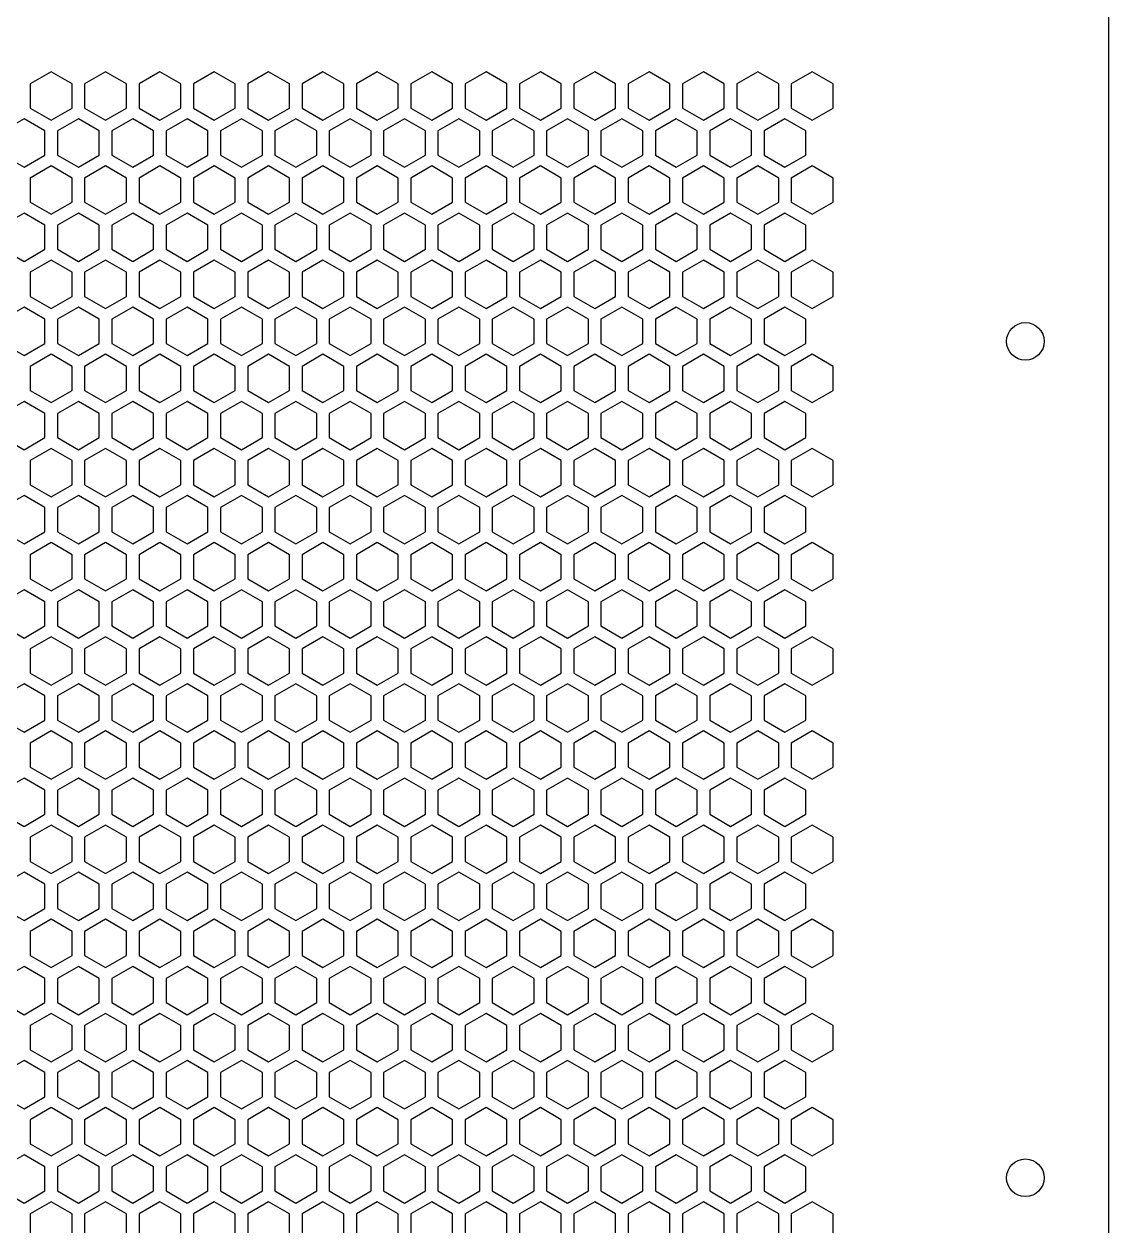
# Model space of a CAD drawing. Header units: millimetres. Extents: x 0 to 500, y 0 to 571.
# Drawn here: x 370.2 to 500, y 144.2 to 287.9 of the extents above; entities that cross this region are included whole.
import ezdxf

# ---------------------------------------------------------------- set-up
doc = ezdxf.new("R2010")
doc.units = ezdxf.units.MM
doc.layers.add('CUT', color=1, linetype='CONTINUOUS')

msp = doc.modelspace()

# ---------------------------------------------------------------- linework, layer by layer
at = {"layer": 'CUT'}
msp.add_line((500, 0), (500, 571), dxfattribs=at)
for points in [[(376, 280.785), (373.5, 282.2284), (371, 280.785), (371, 277.8983), (373.5, 276.4549), (376, 277.8983)], [(382.5, 280.785), (380, 282.2284), (377.5, 280.785), (377.5, 277.8983), (380, 276.4549), (382.5, 277.8983)], [(389, 280.785), (386.5, 282.2284), (384, 280.785), (384, 277.8983), (386.5, 276.4549), (389, 277.8983)], [(395.5, 280.785), (393, 282.2284), (390.5, 280.785), (390.5, 277.8983), (393, 276.4549), (395.5, 277.8983)], [(402, 280.785), (399.5, 282.2284), (397, 280.785), (397, 277.8983), (399.5, 276.4549), (402, 277.8983)], [(408.5, 280.785), (406, 282.2284), (403.5, 280.785), (403.5, 277.8983), (406, 276.4549), (408.5, 277.8983)], [(415, 280.785), (412.5, 282.2284), (410, 280.785), (410, 277.8983), (412.5, 276.4549), (415, 277.8983)], [(421.5, 280.785), (419, 282.2284), (416.5, 280.785), (416.5, 277.8983), (419, 276.4549), (421.5, 277.8983)], [(428, 280.785), (425.5, 282.2284), (423, 280.785), (423, 277.8983), (425.5, 276.4549), (428, 277.8983)], [(434.5, 280.785), (432, 282.2284), (429.5, 280.785), (429.5, 277.8983), (432, 276.4549), (434.5, 277.8983)], [(441, 280.785), (438.5, 282.2284), (436, 280.785), (436, 277.8983), (438.5, 276.4549), (441, 277.8983)], [(447.5, 280.785), (445, 282.2284), (442.5, 280.785), (442.5, 277.8983), (445, 276.4549), (447.5, 277.8983)], [(454, 280.785), (451.5, 282.2284), (449, 280.785), (449, 277.8983), (451.5, 276.4549), (454, 277.8983)], [(460.5, 280.785), (458, 282.2284), (455.5, 280.785), (455.5, 277.8983), (458, 276.4549), (460.5, 277.8983)], [(467, 280.785), (464.5, 282.2284), (462, 280.785), (462, 277.8983), (464.5, 276.4549), (467, 277.8983)], [(372.75, 275.1558), (370.25, 276.5992), (367.75, 275.1558), (367.75, 272.2691), (370.25, 270.8257), (372.75, 272.2691)], [(379.25, 275.1558), (376.75, 276.5992), (374.25, 275.1558), (374.25, 272.2691), (376.75, 270.8257), (379.25, 272.2691)], [(385.75, 275.1558), (383.25, 276.5992), (380.75, 275.1558), (380.75, 272.2691), (383.25, 270.8257), (385.75, 272.2691)], [(392.25, 275.1558), (389.75, 276.5992), (387.25, 275.1558), (387.25, 272.2691), (389.75, 270.8257), (392.25, 272.2691)], [(398.75, 275.1558), (396.25, 276.5992), (393.75, 275.1558), (393.75, 272.2691), (396.25, 270.8257), (398.75, 272.2691)], [(405.25, 275.1558), (402.75, 276.5992), (400.25, 275.1558), (400.25, 272.2691), (402.75, 270.8257), (405.25, 272.2691)], [(411.75, 275.1558), (409.25, 276.5992), (406.75, 275.1558), (406.75, 272.2691), (409.25, 270.8257), (411.75, 272.2691)], [(418.25, 275.1558), (415.75, 276.5992), (413.25, 275.1558), (413.25, 272.2691), (415.75, 270.8257), (418.25, 272.2691)], [(424.75, 275.1558), (422.25, 276.5992), (419.75, 275.1558), (419.75, 272.2691), (422.25, 270.8257), (424.75, 272.2691)], [(431.25, 275.1558), (428.75, 276.5992), (426.25, 275.1558), (426.25, 272.2691), (428.75, 270.8257), (431.25, 272.2691)], [(437.75, 275.1558), (435.25, 276.5992), (432.75, 275.1558), (432.75, 272.2691), (435.25, 270.8257), (437.75, 272.2691)], [(444.25, 275.1558), (441.75, 276.5992), (439.25, 275.1558), (439.25, 272.2691), (441.75, 270.8257), (444.25, 272.2691)], [(450.75, 275.1558), (448.25, 276.5992), (445.75, 275.1558), (445.75, 272.2691), (448.25, 270.8257), (450.75, 272.2691)], [(457.25, 275.1558), (454.75, 276.5992), (452.25, 275.1558), (452.25, 272.2691), (454.75, 270.8257), (457.25, 272.2691)], [(463.75, 275.1558), (461.25, 276.5992), (458.75, 275.1558), (458.75, 272.2691), (461.25, 270.8257), (463.75, 272.2691)], [(376, 269.5267), (373.5, 270.9701), (371, 269.5267), (371, 266.6399), (373.5, 265.1966), (376, 266.6399)], [(382.5, 269.5267), (380, 270.9701), (377.5, 269.5267), (377.5, 266.6399), (380, 265.1966), (382.5, 266.6399)], [(389, 269.5267), (386.5, 270.9701), (384, 269.5267), (384, 266.6399), (386.5, 265.1966), (389, 266.6399)], [(395.5, 269.5267), (393, 270.9701), (390.5, 269.5267), (390.5, 266.6399), (393, 265.1966), (395.5, 266.6399)], [(402, 269.5267), (399.5, 270.9701), (397, 269.5267), (397, 266.6399), (399.5, 265.1966), (402, 266.6399)], [(408.5, 269.5267), (406, 270.9701), (403.5, 269.5267), (403.5, 266.6399), (406, 265.1966), (408.5, 266.6399)], [(415, 269.5267), (412.5, 270.9701), (410, 269.5267), (410, 266.6399), (412.5, 265.1966), (415, 266.6399)], [(421.5, 269.5267), (419, 270.9701), (416.5, 269.5267), (416.5, 266.6399), (419, 265.1966), (421.5, 266.6399)], [(428, 269.5267), (425.5, 270.9701), (423, 269.5267), (423, 266.6399), (425.5, 265.1966), (428, 266.6399)], [(434.5, 269.5267), (432, 270.9701), (429.5, 269.5267), (429.5, 266.6399), (432, 265.1966), (434.5, 266.6399)], [(441, 269.5267), (438.5, 270.9701), (436, 269.5267), (436, 266.6399), (438.5, 265.1966), (441, 266.6399)], [(447.5, 269.5267), (445, 270.9701), (442.5, 269.5267), (442.5, 266.6399), (445, 265.1966), (447.5, 266.6399)], [(454, 269.5267), (451.5, 270.9701), (449, 269.5267), (449, 266.6399), (451.5, 265.1966), (454, 266.6399)], [(460.5, 269.5267), (458, 270.9701), (455.5, 269.5267), (455.5, 266.6399), (458, 265.1966), (460.5, 266.6399)], [(467, 269.5267), (464.5, 270.9701), (462, 269.5267), (462, 266.6399), (464.5, 265.1966), (467, 266.6399)], [(372.75, 263.8975), (370.25, 265.3409), (367.75, 263.8975), (367.75, 261.0108), (370.25, 259.5674), (372.75, 261.0108)], [(379.25, 263.8975), (376.75, 265.3409), (374.25, 263.8975), (374.25, 261.0108), (376.75, 259.5674), (379.25, 261.0108)], [(385.75, 263.8975), (383.25, 265.3409), (380.75, 263.8975), (380.75, 261.0108), (383.25, 259.5674), (385.75, 261.0108)], [(392.25, 263.8975), (389.75, 265.3409), (387.25, 263.8975), (387.25, 261.0108), (389.75, 259.5674), (392.25, 261.0108)], [(398.75, 263.8975), (396.25, 265.3409), (393.75, 263.8975), (393.75, 261.0108), (396.25, 259.5674), (398.75, 261.0108)], [(405.25, 263.8975), (402.75, 265.3409), (400.25, 263.8975), (400.25, 261.0108), (402.75, 259.5674), (405.25, 261.0108)], [(411.75, 263.8975), (409.25, 265.3409), (406.75, 263.8975), (406.75, 261.0108), (409.25, 259.5674), (411.75, 261.0108)], [(418.25, 263.8975), (415.75, 265.3409), (413.25, 263.8975), (413.25, 261.0108), (415.75, 259.5674), (418.25, 261.0108)], [(424.75, 263.8975), (422.25, 265.3409), (419.75, 263.8975), (419.75, 261.0108), (422.25, 259.5674), (424.75, 261.0108)], [(431.25, 263.8975), (428.75, 265.3409), (426.25, 263.8975), (426.25, 261.0108), (428.75, 259.5674), (431.25, 261.0108)], [(437.75, 263.8975), (435.25, 265.3409), (432.75, 263.8975), (432.75, 261.0108), (435.25, 259.5674), (437.75, 261.0108)], [(444.25, 263.8975), (441.75, 265.3409), (439.25, 263.8975), (439.25, 261.0108), (441.75, 259.5674), (444.25, 261.0108)], [(450.75, 263.8975), (448.25, 265.3409), (445.75, 263.8975), (445.75, 261.0108), (448.25, 259.5674), (450.75, 261.0108)], [(457.25, 263.8975), (454.75, 265.3409), (452.25, 263.8975), (452.25, 261.0108), (454.75, 259.5674), (457.25, 261.0108)], [(463.75, 263.8975), (461.25, 265.3409), (458.75, 263.8975), (458.75, 261.0108), (461.25, 259.5674), (463.75, 261.0108)], [(376, 258.2683), (373.5, 259.7117), (371, 258.2683), (371, 255.3816), (373.5, 253.9382), (376, 255.3816)], [(382.5, 258.2683), (380, 259.7117), (377.5, 258.2683), (377.5, 255.3816), (380, 253.9382), (382.5, 255.3816)], [(389, 258.2683), (386.5, 259.7117), (384, 258.2683), (384, 255.3816), (386.5, 253.9382), (389, 255.3816)], [(395.5, 258.2683), (393, 259.7117), (390.5, 258.2683), (390.5, 255.3816), (393, 253.9382), (395.5, 255.3816)], [(402, 258.2683), (399.5, 259.7117), (397, 258.2683), (397, 255.3816), (399.5, 253.9382), (402, 255.3816)], [(408.5, 258.2683), (406, 259.7117), (403.5, 258.2683), (403.5, 255.3816), (406, 253.9382), (408.5, 255.3816)], [(415, 258.2683), (412.5, 259.7117), (410, 258.2683), (410, 255.3816), (412.5, 253.9382), (415, 255.3816)], [(421.5, 258.2683), (419, 259.7117), (416.5, 258.2683), (416.5, 255.3816), (419, 253.9382), (421.5, 255.3816)], [(428, 258.2683), (425.5, 259.7117), (423, 258.2683), (423, 255.3816), (425.5, 253.9382), (428, 255.3816)], [(434.5, 258.2683), (432, 259.7117), (429.5, 258.2683), (429.5, 255.3816), (432, 253.9382), (434.5, 255.3816)], [(441, 258.2683), (438.5, 259.7117), (436, 258.2683), (436, 255.3816), (438.5, 253.9382), (441, 255.3816)], [(447.5, 258.2683), (445, 259.7117), (442.5, 258.2683), (442.5, 255.3816), (445, 253.9382), (447.5, 255.3816)], [(454, 258.2683), (451.5, 259.7117), (449, 258.2683), (449, 255.3816), (451.5, 253.9382), (454, 255.3816)], [(460.5, 258.2683), (458, 259.7117), (455.5, 258.2683), (455.5, 255.3816), (458, 253.9382), (460.5, 255.3816)], [(467, 258.2683), (464.5, 259.7117), (462, 258.2683), (462, 255.3816), (464.5, 253.9382), (467, 255.3816)], [(372.75, 252.6392), (370.25, 254.0826), (367.75, 252.6392), (367.75, 249.7524), (370.25, 248.3091), (372.75, 249.7524)], [(379.25, 252.6392), (376.75, 254.0826), (374.25, 252.6392), (374.25, 249.7524), (376.75, 248.3091), (379.25, 249.7524)], [(385.75, 252.6392), (383.25, 254.0826), (380.75, 252.6392), (380.75, 249.7524), (383.25, 248.3091), (385.75, 249.7524)], [(392.25, 252.6392), (389.75, 254.0826), (387.25, 252.6392), (387.25, 249.7524), (389.75, 248.3091), (392.25, 249.7524)], [(398.75, 252.6392), (396.25, 254.0826), (393.75, 252.6392), (393.75, 249.7524), (396.25, 248.3091), (398.75, 249.7524)], [(405.25, 252.6392), (402.75, 254.0826), (400.25, 252.6392), (400.25, 249.7524), (402.75, 248.3091), (405.25, 249.7524)], [(411.75, 252.6392), (409.25, 254.0826), (406.75, 252.6392), (406.75, 249.7524), (409.25, 248.3091), (411.75, 249.7524)], [(418.25, 252.6392), (415.75, 254.0826), (413.25, 252.6392), (413.25, 249.7524), (415.75, 248.3091), (418.25, 249.7524)], [(424.75, 252.6392), (422.25, 254.0826), (419.75, 252.6392), (419.75, 249.7524), (422.25, 248.3091), (424.75, 249.7524)], [(431.25, 252.6392), (428.75, 254.0826), (426.25, 252.6392), (426.25, 249.7524), (428.75, 248.3091), (431.25, 249.7524)], [(437.75, 252.6392), (435.25, 254.0826), (432.75, 252.6392), (432.75, 249.7524), (435.25, 248.3091), (437.75, 249.7524)], [(444.25, 252.6392), (441.75, 254.0826), (439.25, 252.6392), (439.25, 249.7524), (441.75, 248.3091), (444.25, 249.7524)], [(450.75, 252.6392), (448.25, 254.0826), (445.75, 252.6392), (445.75, 249.7524), (448.25, 248.3091), (450.75, 249.7524)], [(457.25, 252.6392), (454.75, 254.0826), (452.25, 252.6392), (452.25, 249.7524), (454.75, 248.3091), (457.25, 249.7524)], [(463.75, 252.6392), (461.25, 254.0826), (458.75, 252.6392), (458.75, 249.7524), (461.25, 248.3091), (463.75, 249.7524)], [(376, 247.01), (373.5, 248.4534), (371, 247.01), (371, 244.1233), (373.5, 242.6799), (376, 244.1233)], [(382.5, 247.01), (380, 248.4534), (377.5, 247.01), (377.5, 244.1233), (380, 242.6799), (382.5, 244.1233)], [(389, 247.01), (386.5, 248.4534), (384, 247.01), (384, 244.1233), (386.5, 242.6799), (389, 244.1233)], [(395.5, 247.01), (393, 248.4534), (390.5, 247.01), (390.5, 244.1233), (393, 242.6799), (395.5, 244.1233)], [(402, 247.01), (399.5, 248.4534), (397, 247.01), (397, 244.1233), (399.5, 242.6799), (402, 244.1233)], [(408.5, 247.01), (406, 248.4534), (403.5, 247.01), (403.5, 244.1233), (406, 242.6799), (408.5, 244.1233)], [(415, 247.01), (412.5, 248.4534), (410, 247.01), (410, 244.1233), (412.5, 242.6799), (415, 244.1233)], [(421.5, 247.01), (419, 248.4534), (416.5, 247.01), (416.5, 244.1233), (419, 242.6799), (421.5, 244.1233)], [(428, 247.01), (425.5, 248.4534), (423, 247.01), (423, 244.1233), (425.5, 242.6799), (428, 244.1233)], [(434.5, 247.01), (432, 248.4534), (429.5, 247.01), (429.5, 244.1233), (432, 242.6799), (434.5, 244.1233)], [(441, 247.01), (438.5, 248.4534), (436, 247.01), (436, 244.1233), (438.5, 242.6799), (441, 244.1233)], [(447.5, 247.01), (445, 248.4534), (442.5, 247.01), (442.5, 244.1233), (445, 242.6799), (447.5, 244.1233)], [(454, 247.01), (451.5, 248.4534), (449, 247.01), (449, 244.1233), (451.5, 242.6799), (454, 244.1233)], [(460.5, 247.01), (458, 248.4534), (455.5, 247.01), (455.5, 244.1233), (458, 242.6799), (460.5, 244.1233)], [(467, 247.01), (464.5, 248.4534), (462, 247.01), (462, 244.1233), (464.5, 242.6799), (467, 244.1233)], [(372.75, 241.3809), (370.25, 242.8242), (367.75, 241.3809), (367.75, 238.4941), (370.25, 237.0507), (372.75, 238.4941)], [(379.25, 241.3809), (376.75, 242.8242), (374.25, 241.3809), (374.25, 238.4941), (376.75, 237.0507), (379.25, 238.4941)], [(385.75, 241.3809), (383.25, 242.8242), (380.75, 241.3809), (380.75, 238.4941), (383.25, 237.0507), (385.75, 238.4941)], [(392.25, 241.3809), (389.75, 242.8242), (387.25, 241.3809), (387.25, 238.4941), (389.75, 237.0507), (392.25, 238.4941)], [(398.75, 241.3809), (396.25, 242.8242), (393.75, 241.3809), (393.75, 238.4941), (396.25, 237.0507), (398.75, 238.4941)], [(405.25, 241.3809), (402.75, 242.8242), (400.25, 241.3809), (400.25, 238.4941), (402.75, 237.0507), (405.25, 238.4941)], [(411.75, 241.3809), (409.25, 242.8242), (406.75, 241.3809), (406.75, 238.4941), (409.25, 237.0507), (411.75, 238.4941)], [(418.25, 241.3809), (415.75, 242.8242), (413.25, 241.3809), (413.25, 238.4941), (415.75, 237.0507), (418.25, 238.4941)], [(424.75, 241.3809), (422.25, 242.8242), (419.75, 241.3809), (419.75, 238.4941), (422.25, 237.0507), (424.75, 238.4941)], [(431.25, 241.3809), (428.75, 242.8242), (426.25, 241.3809), (426.25, 238.4941), (428.75, 237.0507), (431.25, 238.4941)], [(437.75, 241.3809), (435.25, 242.8242), (432.75, 241.3809), (432.75, 238.4941), (435.25, 237.0507), (437.75, 238.4941)], [(444.25, 241.3809), (441.75, 242.8242), (439.25, 241.3809), (439.25, 238.4941), (441.75, 237.0507), (444.25, 238.4941)], [(450.75, 241.3809), (448.25, 242.8242), (445.75, 241.3809), (445.75, 238.4941), (448.25, 237.0507), (450.75, 238.4941)], [(457.25, 241.3809), (454.75, 242.8242), (452.25, 241.3809), (452.25, 238.4941), (454.75, 237.0507), (457.25, 238.4941)], [(463.75, 241.3809), (461.25, 242.8242), (458.75, 241.3809), (458.75, 238.4941), (461.25, 237.0507), (463.75, 238.4941)], [(376, 235.7517), (373.5, 237.1951), (371, 235.7517), (371, 232.8649), (373.5, 231.4216), (376, 232.8649)], [(382.5, 235.7517), (380, 237.1951), (377.5, 235.7517), (377.5, 232.8649), (380, 231.4216), (382.5, 232.8649)], [(389, 235.7517), (386.5, 237.1951), (384, 235.7517), (384, 232.8649), (386.5, 231.4216), (389, 232.8649)], [(395.5, 235.7517), (393, 237.1951), (390.5, 235.7517), (390.5, 232.8649), (393, 231.4216), (395.5, 232.8649)], [(402, 235.7517), (399.5, 237.1951), (397, 235.7517), (397, 232.8649), (399.5, 231.4216), (402, 232.8649)], [(408.5, 235.7517), (406, 237.1951), (403.5, 235.7517), (403.5, 232.8649), (406, 231.4216), (408.5, 232.8649)], [(415, 235.7517), (412.5, 237.1951), (410, 235.7517), (410, 232.8649), (412.5, 231.4216), (415, 232.8649)], [(421.5, 235.7517), (419, 237.1951), (416.5, 235.7517), (416.5, 232.8649), (419, 231.4216), (421.5, 232.8649)], [(428, 235.7517), (425.5, 237.1951), (423, 235.7517), (423, 232.8649), (425.5, 231.4216), (428, 232.8649)], [(434.5, 235.7517), (432, 237.1951), (429.5, 235.7517), (429.5, 232.8649), (432, 231.4216), (434.5, 232.8649)], [(441, 235.7517), (438.5, 237.1951), (436, 235.7517), (436, 232.8649), (438.5, 231.4216), (441, 232.8649)], [(447.5, 235.7517), (445, 237.1951), (442.5, 235.7517), (442.5, 232.8649), (445, 231.4216), (447.5, 232.8649)], [(454, 235.7517), (451.5, 237.1951), (449, 235.7517), (449, 232.8649), (451.5, 231.4216), (454, 232.8649)], [(460.5, 235.7517), (458, 237.1951), (455.5, 235.7517), (455.5, 232.8649), (458, 231.4216), (460.5, 232.8649)], [(467, 235.7517), (464.5, 237.1951), (462, 235.7517), (462, 232.8649), (464.5, 231.4216), (467, 232.8649)], [(372.75, 230.1225), (370.25, 231.5659), (367.75, 230.1225), (367.75, 227.2358), (370.25, 225.7924), (372.75, 227.2358)], [(379.25, 230.1225), (376.75, 231.5659), (374.25, 230.1225), (374.25, 227.2358), (376.75, 225.7924), (379.25, 227.2358)], [(385.75, 230.1225), (383.25, 231.5659), (380.75, 230.1225), (380.75, 227.2358), (383.25, 225.7924), (385.75, 227.2358)], [(392.25, 230.1225), (389.75, 231.5659), (387.25, 230.1225), (387.25, 227.2358), (389.75, 225.7924), (392.25, 227.2358)], [(398.75, 230.1225), (396.25, 231.5659), (393.75, 230.1225), (393.75, 227.2358), (396.25, 225.7924), (398.75, 227.2358)], [(405.25, 230.1225), (402.75, 231.5659), (400.25, 230.1225), (400.25, 227.2358), (402.75, 225.7924), (405.25, 227.2358)], [(411.75, 230.1225), (409.25, 231.5659), (406.75, 230.1225), (406.75, 227.2358), (409.25, 225.7924), (411.75, 227.2358)], [(418.25, 230.1225), (415.75, 231.5659), (413.25, 230.1225), (413.25, 227.2358), (415.75, 225.7924), (418.25, 227.2358)], [(424.75, 230.1225), (422.25, 231.5659), (419.75, 230.1225), (419.75, 227.2358), (422.25, 225.7924), (424.75, 227.2358)], [(431.25, 230.1225), (428.75, 231.5659), (426.25, 230.1225), (426.25, 227.2358), (428.75, 225.7924), (431.25, 227.2358)], [(437.75, 230.1225), (435.25, 231.5659), (432.75, 230.1225), (432.75, 227.2358), (435.25, 225.7924), (437.75, 227.2358)], [(444.25, 230.1225), (441.75, 231.5659), (439.25, 230.1225), (439.25, 227.2358), (441.75, 225.7924), (444.25, 227.2358)], [(450.75, 230.1225), (448.25, 231.5659), (445.75, 230.1225), (445.75, 227.2358), (448.25, 225.7924), (450.75, 227.2358)], [(457.25, 230.1225), (454.75, 231.5659), (452.25, 230.1225), (452.25, 227.2358), (454.75, 225.7924), (457.25, 227.2358)], [(463.75, 230.1225), (461.25, 231.5659), (458.75, 230.1225), (458.75, 227.2358), (461.25, 225.7924), (463.75, 227.2358)], [(376, 224.4934), (373.5, 225.9367), (371, 224.4934), (371, 221.6066), (373.5, 220.1632), (376, 221.6066)], [(382.5, 224.4934), (380, 225.9367), (377.5, 224.4934), (377.5, 221.6066), (380, 220.1632), (382.5, 221.6066)], [(389, 224.4934), (386.5, 225.9367), (384, 224.4934), (384, 221.6066), (386.5, 220.1632), (389, 221.6066)], [(395.5, 224.4934), (393, 225.9367), (390.5, 224.4934), (390.5, 221.6066), (393, 220.1632), (395.5, 221.6066)], [(402, 224.4934), (399.5, 225.9367), (397, 224.4934), (397, 221.6066), (399.5, 220.1632), (402, 221.6066)], [(408.5, 224.4934), (406, 225.9367), (403.5, 224.4934), (403.5, 221.6066), (406, 220.1632), (408.5, 221.6066)], [(415, 224.4934), (412.5, 225.9367), (410, 224.4934), (410, 221.6066), (412.5, 220.1632), (415, 221.6066)], [(421.5, 224.4934), (419, 225.9367), (416.5, 224.4934), (416.5, 221.6066), (419, 220.1632), (421.5, 221.6066)], [(428, 224.4934), (425.5, 225.9367), (423, 224.4934), (423, 221.6066), (425.5, 220.1632), (428, 221.6066)], [(434.5, 224.4934), (432, 225.9367), (429.5, 224.4934), (429.5, 221.6066), (432, 220.1632), (434.5, 221.6066)], [(441, 224.4934), (438.5, 225.9367), (436, 224.4934), (436, 221.6066), (438.5, 220.1632), (441, 221.6066)], [(447.5, 224.4934), (445, 225.9367), (442.5, 224.4934), (442.5, 221.6066), (445, 220.1632), (447.5, 221.6066)], [(454, 224.4934), (451.5, 225.9367), (449, 224.4934), (449, 221.6066), (451.5, 220.1632), (454, 221.6066)], [(460.5, 224.4934), (458, 225.9367), (455.5, 224.4934), (455.5, 221.6066), (458, 220.1632), (460.5, 221.6066)], [(467, 224.4934), (464.5, 225.9367), (462, 224.4934), (462, 221.6066), (464.5, 220.1632), (467, 221.6066)], [(372.75, 218.8642), (370.25, 220.3076), (367.75, 218.8642), (367.75, 215.9774), (370.25, 214.5341), (372.75, 215.9774)], [(379.25, 218.8642), (376.75, 220.3076), (374.25, 218.8642), (374.25, 215.9774), (376.75, 214.5341), (379.25, 215.9774)], [(385.75, 218.8642), (383.25, 220.3076), (380.75, 218.8642), (380.75, 215.9774), (383.25, 214.5341), (385.75, 215.9774)], [(392.25, 218.8642), (389.75, 220.3076), (387.25, 218.8642), (387.25, 215.9774), (389.75, 214.5341), (392.25, 215.9774)], [(398.75, 218.8642), (396.25, 220.3076), (393.75, 218.8642), (393.75, 215.9774), (396.25, 214.5341), (398.75, 215.9774)], [(405.25, 218.8642), (402.75, 220.3076), (400.25, 218.8642), (400.25, 215.9774), (402.75, 214.5341), (405.25, 215.9774)], [(411.75, 218.8642), (409.25, 220.3076), (406.75, 218.8642), (406.75, 215.9774), (409.25, 214.5341), (411.75, 215.9774)], [(418.25, 218.8642), (415.75, 220.3076), (413.25, 218.8642), (413.25, 215.9774), (415.75, 214.5341), (418.25, 215.9774)], [(424.75, 218.8642), (422.25, 220.3076), (419.75, 218.8642), (419.75, 215.9774), (422.25, 214.5341), (424.75, 215.9774)], [(431.25, 218.8642), (428.75, 220.3076), (426.25, 218.8642), (426.25, 215.9774), (428.75, 214.5341), (431.25, 215.9774)], [(437.75, 218.8642), (435.25, 220.3076), (432.75, 218.8642), (432.75, 215.9774), (435.25, 214.5341), (437.75, 215.9774)], [(444.25, 218.8642), (441.75, 220.3076), (439.25, 218.8642), (439.25, 215.9774), (441.75, 214.5341), (444.25, 215.9774)], [(450.75, 218.8642), (448.25, 220.3076), (445.75, 218.8642), (445.75, 215.9774), (448.25, 214.5341), (450.75, 215.9774)], [(457.25, 218.8642), (454.75, 220.3076), (452.25, 218.8642), (452.25, 215.9774), (454.75, 214.5341), (457.25, 215.9774)], [(463.75, 218.8642), (461.25, 220.3076), (458.75, 218.8642), (458.75, 215.9774), (461.25, 214.5341), (463.75, 215.9774)], [(376, 213.235), (373.5, 214.6784), (371, 213.235), (371, 210.3483), (373.5, 208.9049), (376, 210.3483)], [(382.5, 213.235), (380, 214.6784), (377.5, 213.235), (377.5, 210.3483), (380, 208.9049), (382.5, 210.3483)], [(389, 213.235), (386.5, 214.6784), (384, 213.235), (384, 210.3483), (386.5, 208.9049), (389, 210.3483)], [(395.5, 213.235), (393, 214.6784), (390.5, 213.235), (390.5, 210.3483), (393, 208.9049), (395.5, 210.3483)], [(402, 213.235), (399.5, 214.6784), (397, 213.235), (397, 210.3483), (399.5, 208.9049), (402, 210.3483)], [(408.5, 213.235), (406, 214.6784), (403.5, 213.235), (403.5, 210.3483), (406, 208.9049), (408.5, 210.3483)], [(415, 213.235), (412.5, 214.6784), (410, 213.235), (410, 210.3483), (412.5, 208.9049), (415, 210.3483)], [(421.5, 213.235), (419, 214.6784), (416.5, 213.235), (416.5, 210.3483), (419, 208.9049), (421.5, 210.3483)], [(428, 213.235), (425.5, 214.6784), (423, 213.235), (423, 210.3483), (425.5, 208.9049), (428, 210.3483)], [(434.5, 213.235), (432, 214.6784), (429.5, 213.235), (429.5, 210.3483), (432, 208.9049), (434.5, 210.3483)], [(441, 213.235), (438.5, 214.6784), (436, 213.235), (436, 210.3483), (438.5, 208.9049), (441, 210.3483)], [(447.5, 213.235), (445, 214.6784), (442.5, 213.235), (442.5, 210.3483), (445, 208.9049), (447.5, 210.3483)], [(454, 213.235), (451.5, 214.6784), (449, 213.235), (449, 210.3483), (451.5, 208.9049), (454, 210.3483)], [(460.5, 213.235), (458, 214.6784), (455.5, 213.235), (455.5, 210.3483), (458, 208.9049), (460.5, 210.3483)], [(467, 213.235), (464.5, 214.6784), (462, 213.235), (462, 210.3483), (464.5, 208.9049), (467, 210.3483)], [(372.75, 207.6059), (370.25, 209.0492), (367.75, 207.6059), (367.75, 204.7191), (370.25, 203.2757), (372.75, 204.7191)], [(379.25, 207.6059), (376.75, 209.0492), (374.25, 207.6059), (374.25, 204.7191), (376.75, 203.2757), (379.25, 204.7191)], [(385.75, 207.6059), (383.25, 209.0492), (380.75, 207.6059), (380.75, 204.7191), (383.25, 203.2757), (385.75, 204.7191)], [(392.25, 207.6059), (389.75, 209.0492), (387.25, 207.6059), (387.25, 204.7191), (389.75, 203.2757), (392.25, 204.7191)], [(398.75, 207.6059), (396.25, 209.0492), (393.75, 207.6059), (393.75, 204.7191), (396.25, 203.2757), (398.75, 204.7191)], [(405.25, 207.6059), (402.75, 209.0492), (400.25, 207.6059), (400.25, 204.7191), (402.75, 203.2757), (405.25, 204.7191)], [(411.75, 207.6059), (409.25, 209.0492), (406.75, 207.6059), (406.75, 204.7191), (409.25, 203.2757), (411.75, 204.7191)], [(418.25, 207.6059), (415.75, 209.0492), (413.25, 207.6059), (413.25, 204.7191), (415.75, 203.2757), (418.25, 204.7191)], [(424.75, 207.6059), (422.25, 209.0492), (419.75, 207.6059), (419.75, 204.7191), (422.25, 203.2757), (424.75, 204.7191)], [(431.25, 207.6059), (428.75, 209.0492), (426.25, 207.6059), (426.25, 204.7191), (428.75, 203.2757), (431.25, 204.7191)], [(437.75, 207.6059), (435.25, 209.0492), (432.75, 207.6059), (432.75, 204.7191), (435.25, 203.2757), (437.75, 204.7191)], [(444.25, 207.6059), (441.75, 209.0492), (439.25, 207.6059), (439.25, 204.7191), (441.75, 203.2757), (444.25, 204.7191)], [(450.75, 207.6059), (448.25, 209.0492), (445.75, 207.6059), (445.75, 204.7191), (448.25, 203.2757), (450.75, 204.7191)], [(457.25, 207.6059), (454.75, 209.0492), (452.25, 207.6059), (452.25, 204.7191), (454.75, 203.2757), (457.25, 204.7191)], [(463.75, 207.6059), (461.25, 209.0492), (458.75, 207.6059), (458.75, 204.7191), (461.25, 203.2757), (463.75, 204.7191)], [(376, 201.9767), (373.5, 203.4201), (371, 201.9767), (371, 199.0899), (373.5, 197.6466), (376, 199.0899)], [(382.5, 201.9767), (380, 203.4201), (377.5, 201.9767), (377.5, 199.0899), (380, 197.6466), (382.5, 199.0899)], [(389, 201.9767), (386.5, 203.4201), (384, 201.9767), (384, 199.0899), (386.5, 197.6466), (389, 199.0899)], [(395.5, 201.9767), (393, 203.4201), (390.5, 201.9767), (390.5, 199.0899), (393, 197.6466), (395.5, 199.0899)], [(402, 201.9767), (399.5, 203.4201), (397, 201.9767), (397, 199.0899), (399.5, 197.6466), (402, 199.0899)], [(408.5, 201.9767), (406, 203.4201), (403.5, 201.9767), (403.5, 199.0899), (406, 197.6466), (408.5, 199.0899)], [(415, 201.9767), (412.5, 203.4201), (410, 201.9767), (410, 199.0899), (412.5, 197.6466), (415, 199.0899)], [(421.5, 201.9767), (419, 203.4201), (416.5, 201.9767), (416.5, 199.0899), (419, 197.6466), (421.5, 199.0899)], [(428, 201.9767), (425.5, 203.4201), (423, 201.9767), (423, 199.0899), (425.5, 197.6466), (428, 199.0899)], [(434.5, 201.9767), (432, 203.4201), (429.5, 201.9767), (429.5, 199.0899), (432, 197.6466), (434.5, 199.0899)], [(441, 201.9767), (438.5, 203.4201), (436, 201.9767), (436, 199.0899), (438.5, 197.6466), (441, 199.0899)], [(447.5, 201.9767), (445, 203.4201), (442.5, 201.9767), (442.5, 199.0899), (445, 197.6466), (447.5, 199.0899)], [(454, 201.9767), (451.5, 203.4201), (449, 201.9767), (449, 199.0899), (451.5, 197.6466), (454, 199.0899)], [(460.5, 201.9767), (458, 203.4201), (455.5, 201.9767), (455.5, 199.0899), (458, 197.6466), (460.5, 199.0899)], [(467, 201.9767), (464.5, 203.4201), (462, 201.9767), (462, 199.0899), (464.5, 197.6466), (467, 199.0899)], [(372.75, 196.3475), (370.25, 197.7909), (367.75, 196.3475), (367.75, 193.4608), (370.25, 192.0174), (372.75, 193.4608)], [(379.25, 196.3475), (376.75, 197.7909), (374.25, 196.3475), (374.25, 193.4608), (376.75, 192.0174), (379.25, 193.4608)], [(385.75, 196.3475), (383.25, 197.7909), (380.75, 196.3475), (380.75, 193.4608), (383.25, 192.0174), (385.75, 193.4608)], [(392.25, 196.3475), (389.75, 197.7909), (387.25, 196.3475), (387.25, 193.4608), (389.75, 192.0174), (392.25, 193.4608)], [(398.75, 196.3475), (396.25, 197.7909), (393.75, 196.3475), (393.75, 193.4608), (396.25, 192.0174), (398.75, 193.4608)], [(405.25, 196.3475), (402.75, 197.7909), (400.25, 196.3475), (400.25, 193.4608), (402.75, 192.0174), (405.25, 193.4608)], [(411.75, 196.3475), (409.25, 197.7909), (406.75, 196.3475), (406.75, 193.4608), (409.25, 192.0174), (411.75, 193.4608)], [(418.25, 196.3475), (415.75, 197.7909), (413.25, 196.3475), (413.25, 193.4608), (415.75, 192.0174), (418.25, 193.4608)], [(424.75, 196.3475), (422.25, 197.7909), (419.75, 196.3475), (419.75, 193.4608), (422.25, 192.0174), (424.75, 193.4608)], [(431.25, 196.3475), (428.75, 197.7909), (426.25, 196.3475), (426.25, 193.4608), (428.75, 192.0174), (431.25, 193.4608)], [(437.75, 196.3475), (435.25, 197.7909), (432.75, 196.3475), (432.75, 193.4608), (435.25, 192.0174), (437.75, 193.4608)], [(444.25, 196.3475), (441.75, 197.7909), (439.25, 196.3475), (439.25, 193.4608), (441.75, 192.0174), (444.25, 193.4608)], [(450.75, 196.3475), (448.25, 197.7909), (445.75, 196.3475), (445.75, 193.4608), (448.25, 192.0174), (450.75, 193.4608)], [(457.25, 196.3475), (454.75, 197.7909), (452.25, 196.3475), (452.25, 193.4608), (454.75, 192.0174), (457.25, 193.4608)], [(463.75, 196.3475), (461.25, 197.7909), (458.75, 196.3475), (458.75, 193.4608), (461.25, 192.0174), (463.75, 193.4608)], [(376, 190.7184), (373.5, 192.1617), (371, 190.7184), (371, 187.8316), (373.5, 186.3882), (376, 187.8316)], [(382.5, 190.7184), (380, 192.1617), (377.5, 190.7184), (377.5, 187.8316), (380, 186.3882), (382.5, 187.8316)], [(389, 190.7184), (386.5, 192.1617), (384, 190.7184), (384, 187.8316), (386.5, 186.3882), (389, 187.8316)], [(395.5, 190.7184), (393, 192.1617), (390.5, 190.7184), (390.5, 187.8316), (393, 186.3882), (395.5, 187.8316)], [(402, 190.7184), (399.5, 192.1617), (397, 190.7184), (397, 187.8316), (399.5, 186.3882), (402, 187.8316)], [(408.5, 190.7184), (406, 192.1617), (403.5, 190.7184), (403.5, 187.8316), (406, 186.3882), (408.5, 187.8316)], [(415, 190.7184), (412.5, 192.1617), (410, 190.7184), (410, 187.8316), (412.5, 186.3882), (415, 187.8316)], [(421.5, 190.7184), (419, 192.1617), (416.5, 190.7184), (416.5, 187.8316), (419, 186.3882), (421.5, 187.8316)], [(428, 190.7184), (425.5, 192.1617), (423, 190.7184), (423, 187.8316), (425.5, 186.3882), (428, 187.8316)], [(434.5, 190.7184), (432, 192.1617), (429.5, 190.7184), (429.5, 187.8316), (432, 186.3882), (434.5, 187.8316)], [(441, 190.7184), (438.5, 192.1617), (436, 190.7184), (436, 187.8316), (438.5, 186.3882), (441, 187.8316)], [(447.5, 190.7184), (445, 192.1617), (442.5, 190.7184), (442.5, 187.8316), (445, 186.3882), (447.5, 187.8316)], [(454, 190.7184), (451.5, 192.1617), (449, 190.7184), (449, 187.8316), (451.5, 186.3882), (454, 187.8316)], [(460.5, 190.7184), (458, 192.1617), (455.5, 190.7184), (455.5, 187.8316), (458, 186.3882), (460.5, 187.8316)], [(467, 190.7184), (464.5, 192.1617), (462, 190.7184), (462, 187.8316), (464.5, 186.3882), (467, 187.8316)], [(372.75, 185.0892), (370.25, 186.5326), (367.75, 185.0892), (367.75, 182.2024), (370.25, 180.7591), (372.75, 182.2024)], [(379.25, 185.0892), (376.75, 186.5326), (374.25, 185.0892), (374.25, 182.2024), (376.75, 180.7591), (379.25, 182.2024)], [(385.75, 185.0892), (383.25, 186.5326), (380.75, 185.0892), (380.75, 182.2024), (383.25, 180.7591), (385.75, 182.2024)], [(392.25, 185.0892), (389.75, 186.5326), (387.25, 185.0892), (387.25, 182.2024), (389.75, 180.7591), (392.25, 182.2024)], [(398.75, 185.0892), (396.25, 186.5326), (393.75, 185.0892), (393.75, 182.2024), (396.25, 180.7591), (398.75, 182.2024)], [(405.25, 185.0892), (402.75, 186.5326), (400.25, 185.0892), (400.25, 182.2024), (402.75, 180.7591), (405.25, 182.2024)], [(411.75, 185.0892), (409.25, 186.5326), (406.75, 185.0892), (406.75, 182.2024), (409.25, 180.7591), (411.75, 182.2024)], [(418.25, 185.0892), (415.75, 186.5326), (413.25, 185.0892), (413.25, 182.2024), (415.75, 180.7591), (418.25, 182.2024)], [(424.75, 185.0892), (422.25, 186.5326), (419.75, 185.0892), (419.75, 182.2024), (422.25, 180.7591), (424.75, 182.2024)], [(431.25, 185.0892), (428.75, 186.5326), (426.25, 185.0892), (426.25, 182.2024), (428.75, 180.7591), (431.25, 182.2024)], [(437.75, 185.0892), (435.25, 186.5326), (432.75, 185.0892), (432.75, 182.2024), (435.25, 180.7591), (437.75, 182.2024)], [(444.25, 185.0892), (441.75, 186.5326), (439.25, 185.0892), (439.25, 182.2024), (441.75, 180.7591), (444.25, 182.2024)], [(450.75, 185.0892), (448.25, 186.5326), (445.75, 185.0892), (445.75, 182.2024), (448.25, 180.7591), (450.75, 182.2024)], [(457.25, 185.0892), (454.75, 186.5326), (452.25, 185.0892), (452.25, 182.2024), (454.75, 180.7591), (457.25, 182.2024)], [(463.75, 185.0892), (461.25, 186.5326), (458.75, 185.0892), (458.75, 182.2024), (461.25, 180.7591), (463.75, 182.2024)], [(376, 179.46), (373.5, 180.9034), (371, 179.46), (371, 176.5733), (373.5, 175.1299), (376, 176.5733)], [(382.5, 179.46), (380, 180.9034), (377.5, 179.46), (377.5, 176.5733), (380, 175.1299), (382.5, 176.5733)], [(389, 179.46), (386.5, 180.9034), (384, 179.46), (384, 176.5733), (386.5, 175.1299), (389, 176.5733)], [(395.5, 179.46), (393, 180.9034), (390.5, 179.46), (390.5, 176.5733), (393, 175.1299), (395.5, 176.5733)], [(402, 179.46), (399.5, 180.9034), (397, 179.46), (397, 176.5733), (399.5, 175.1299), (402, 176.5733)], [(408.5, 179.46), (406, 180.9034), (403.5, 179.46), (403.5, 176.5733), (406, 175.1299), (408.5, 176.5733)], [(415, 179.46), (412.5, 180.9034), (410, 179.46), (410, 176.5733), (412.5, 175.1299), (415, 176.5733)], [(421.5, 179.46), (419, 180.9034), (416.5, 179.46), (416.5, 176.5733), (419, 175.1299), (421.5, 176.5733)], [(428, 179.46), (425.5, 180.9034), (423, 179.46), (423, 176.5733), (425.5, 175.1299), (428, 176.5733)], [(434.5, 179.46), (432, 180.9034), (429.5, 179.46), (429.5, 176.5733), (432, 175.1299), (434.5, 176.5733)], [(441, 179.46), (438.5, 180.9034), (436, 179.46), (436, 176.5733), (438.5, 175.1299), (441, 176.5733)], [(447.5, 179.46), (445, 180.9034), (442.5, 179.46), (442.5, 176.5733), (445, 175.1299), (447.5, 176.5733)], [(454, 179.46), (451.5, 180.9034), (449, 179.46), (449, 176.5733), (451.5, 175.1299), (454, 176.5733)], [(460.5, 179.46), (458, 180.9034), (455.5, 179.46), (455.5, 176.5733), (458, 175.1299), (460.5, 176.5733)], [(467, 179.46), (464.5, 180.9034), (462, 179.46), (462, 176.5733), (464.5, 175.1299), (467, 176.5733)], [(372.75, 173.8309), (370.25, 175.2742), (367.75, 173.8309), (367.75, 170.9441), (370.25, 169.5007), (372.75, 170.9441)], [(379.25, 173.8309), (376.75, 175.2742), (374.25, 173.8309), (374.25, 170.9441), (376.75, 169.5007), (379.25, 170.9441)], [(385.75, 173.8309), (383.25, 175.2742), (380.75, 173.8309), (380.75, 170.9441), (383.25, 169.5007), (385.75, 170.9441)], [(392.25, 173.8309), (389.75, 175.2742), (387.25, 173.8309), (387.25, 170.9441), (389.75, 169.5007), (392.25, 170.9441)], [(398.75, 173.8309), (396.25, 175.2742), (393.75, 173.8309), (393.75, 170.9441), (396.25, 169.5007), (398.75, 170.9441)], [(405.25, 173.8309), (402.75, 175.2742), (400.25, 173.8309), (400.25, 170.9441), (402.75, 169.5007), (405.25, 170.9441)], [(411.75, 173.8309), (409.25, 175.2742), (406.75, 173.8309), (406.75, 170.9441), (409.25, 169.5007), (411.75, 170.9441)], [(418.25, 173.8309), (415.75, 175.2742), (413.25, 173.8309), (413.25, 170.9441), (415.75, 169.5007), (418.25, 170.9441)], [(424.75, 173.8309), (422.25, 175.2742), (419.75, 173.8309), (419.75, 170.9441), (422.25, 169.5007), (424.75, 170.9441)], [(431.25, 173.8309), (428.75, 175.2742), (426.25, 173.8309), (426.25, 170.9441), (428.75, 169.5007), (431.25, 170.9441)], [(437.75, 173.8309), (435.25, 175.2742), (432.75, 173.8309), (432.75, 170.9441), (435.25, 169.5007), (437.75, 170.9441)], [(444.25, 173.8309), (441.75, 175.2742), (439.25, 173.8309), (439.25, 170.9441), (441.75, 169.5007), (444.25, 170.9441)], [(450.75, 173.8309), (448.25, 175.2742), (445.75, 173.8309), (445.75, 170.9441), (448.25, 169.5007), (450.75, 170.9441)], [(457.25, 173.8309), (454.75, 175.2742), (452.25, 173.8309), (452.25, 170.9441), (454.75, 169.5007), (457.25, 170.9441)], [(463.75, 173.8309), (461.25, 175.2742), (458.75, 173.8309), (458.75, 170.9441), (461.25, 169.5007), (463.75, 170.9441)], [(376, 168.2017), (373.5, 169.6451), (371, 168.2017), (371, 165.315), (373.5, 163.8716), (376, 165.315)], [(382.5, 168.2017), (380, 169.6451), (377.5, 168.2017), (377.5, 165.315), (380, 163.8716), (382.5, 165.315)], [(389, 168.2017), (386.5, 169.6451), (384, 168.2017), (384, 165.315), (386.5, 163.8716), (389, 165.315)], [(395.5, 168.2017), (393, 169.6451), (390.5, 168.2017), (390.5, 165.315), (393, 163.8716), (395.5, 165.315)], [(402, 168.2017), (399.5, 169.6451), (397, 168.2017), (397, 165.315), (399.5, 163.8716), (402, 165.315)], [(408.5, 168.2017), (406, 169.6451), (403.5, 168.2017), (403.5, 165.315), (406, 163.8716), (408.5, 165.315)], [(415, 168.2017), (412.5, 169.6451), (410, 168.2017), (410, 165.315), (412.5, 163.8716), (415, 165.315)], [(421.5, 168.2017), (419, 169.6451), (416.5, 168.2017), (416.5, 165.315), (419, 163.8716), (421.5, 165.315)], [(428, 168.2017), (425.5, 169.6451), (423, 168.2017), (423, 165.315), (425.5, 163.8716), (428, 165.315)], [(434.5, 168.2017), (432, 169.6451), (429.5, 168.2017), (429.5, 165.315), (432, 163.8716), (434.5, 165.315)], [(441, 168.2017), (438.5, 169.6451), (436, 168.2017), (436, 165.315), (438.5, 163.8716), (441, 165.315)], [(447.5, 168.2017), (445, 169.6451), (442.5, 168.2017), (442.5, 165.315), (445, 163.8716), (447.5, 165.315)], [(454, 168.2017), (451.5, 169.6451), (449, 168.2017), (449, 165.315), (451.5, 163.8716), (454, 165.315)], [(460.5, 168.2017), (458, 169.6451), (455.5, 168.2017), (455.5, 165.315), (458, 163.8716), (460.5, 165.315)], [(467, 168.2017), (464.5, 169.6451), (462, 168.2017), (462, 165.315), (464.5, 163.8716), (467, 165.315)], [(372.75, 162.5725), (370.25, 164.0159), (367.75, 162.5725), (367.75, 159.6858), (370.25, 158.2424), (372.75, 159.6858)], [(379.25, 162.5725), (376.75, 164.0159), (374.25, 162.5725), (374.25, 159.6858), (376.75, 158.2424), (379.25, 159.6858)], [(385.75, 162.5725), (383.25, 164.0159), (380.75, 162.5725), (380.75, 159.6858), (383.25, 158.2424), (385.75, 159.6858)], [(392.25, 162.5725), (389.75, 164.0159), (387.25, 162.5725), (387.25, 159.6858), (389.75, 158.2424), (392.25, 159.6858)], [(398.75, 162.5725), (396.25, 164.0159), (393.75, 162.5725), (393.75, 159.6858), (396.25, 158.2424), (398.75, 159.6858)], [(405.25, 162.5725), (402.75, 164.0159), (400.25, 162.5725), (400.25, 159.6858), (402.75, 158.2424), (405.25, 159.6858)], [(411.75, 162.5725), (409.25, 164.0159), (406.75, 162.5725), (406.75, 159.6858), (409.25, 158.2424), (411.75, 159.6858)], [(418.25, 162.5725), (415.75, 164.0159), (413.25, 162.5725), (413.25, 159.6858), (415.75, 158.2424), (418.25, 159.6858)], [(424.75, 162.5725), (422.25, 164.0159), (419.75, 162.5725), (419.75, 159.6858), (422.25, 158.2424), (424.75, 159.6858)], [(431.25, 162.5725), (428.75, 164.0159), (426.25, 162.5725), (426.25, 159.6858), (428.75, 158.2424), (431.25, 159.6858)], [(437.75, 162.5725), (435.25, 164.0159), (432.75, 162.5725), (432.75, 159.6858), (435.25, 158.2424), (437.75, 159.6858)], [(444.25, 162.5725), (441.75, 164.0159), (439.25, 162.5725), (439.25, 159.6858), (441.75, 158.2424), (444.25, 159.6858)], [(450.75, 162.5725), (448.25, 164.0159), (445.75, 162.5725), (445.75, 159.6858), (448.25, 158.2424), (450.75, 159.6858)], [(457.25, 162.5725), (454.75, 164.0159), (452.25, 162.5725), (452.25, 159.6858), (454.75, 158.2424), (457.25, 159.6858)], [(463.75, 162.5725), (461.25, 164.0159), (458.75, 162.5725), (458.75, 159.6858), (461.25, 158.2424), (463.75, 159.6858)], [(376, 156.9434), (373.5, 158.3868), (371, 156.9434), (371, 154.0566), (373.5, 152.6132), (376, 154.0566)], [(382.5, 156.9434), (380, 158.3868), (377.5, 156.9434), (377.5, 154.0566), (380, 152.6132), (382.5, 154.0566)], [(389, 156.9434), (386.5, 158.3868), (384, 156.9434), (384, 154.0566), (386.5, 152.6132), (389, 154.0566)], [(395.5, 156.9434), (393, 158.3868), (390.5, 156.9434), (390.5, 154.0566), (393, 152.6132), (395.5, 154.0566)], [(402, 156.9434), (399.5, 158.3868), (397, 156.9434), (397, 154.0566), (399.5, 152.6132), (402, 154.0566)], [(408.5, 156.9434), (406, 158.3868), (403.5, 156.9434), (403.5, 154.0566), (406, 152.6132), (408.5, 154.0566)], [(415, 156.9434), (412.5, 158.3868), (410, 156.9434), (410, 154.0566), (412.5, 152.6132), (415, 154.0566)], [(421.5, 156.9434), (419, 158.3868), (416.5, 156.9434), (416.5, 154.0566), (419, 152.6132), (421.5, 154.0566)], [(428, 156.9434), (425.5, 158.3868), (423, 156.9434), (423, 154.0566), (425.5, 152.6132), (428, 154.0566)], [(434.5, 156.9434), (432, 158.3868), (429.5, 156.9434), (429.5, 154.0566), (432, 152.6132), (434.5, 154.0566)], [(441, 156.9434), (438.5, 158.3868), (436, 156.9434), (436, 154.0566), (438.5, 152.6132), (441, 154.0566)], [(447.5, 156.9434), (445, 158.3868), (442.5, 156.9434), (442.5, 154.0566), (445, 152.6132), (447.5, 154.0566)], [(454, 156.9434), (451.5, 158.3868), (449, 156.9434), (449, 154.0566), (451.5, 152.6132), (454, 154.0566)], [(460.5, 156.9434), (458, 158.3868), (455.5, 156.9434), (455.5, 154.0566), (458, 152.6132), (460.5, 154.0566)], [(467, 156.9434), (464.5, 158.3868), (462, 156.9434), (462, 154.0566), (464.5, 152.6132), (467, 154.0566)], [(372.75, 151.3142), (370.25, 152.7576), (367.75, 151.3142), (367.75, 148.4275), (370.25, 146.9841), (372.75, 148.4275)], [(379.25, 151.3142), (376.75, 152.7576), (374.25, 151.3142), (374.25, 148.4275), (376.75, 146.9841), (379.25, 148.4275)], [(385.75, 151.3142), (383.25, 152.7576), (380.75, 151.3142), (380.75, 148.4275), (383.25, 146.9841), (385.75, 148.4275)], [(392.25, 151.3142), (389.75, 152.7576), (387.25, 151.3142), (387.25, 148.4275), (389.75, 146.9841), (392.25, 148.4275)], [(398.75, 151.3142), (396.25, 152.7576), (393.75, 151.3142), (393.75, 148.4275), (396.25, 146.9841), (398.75, 148.4275)], [(405.25, 151.3142), (402.75, 152.7576), (400.25, 151.3142), (400.25, 148.4275), (402.75, 146.9841), (405.25, 148.4275)], [(411.75, 151.3142), (409.25, 152.7576), (406.75, 151.3142), (406.75, 148.4275), (409.25, 146.9841), (411.75, 148.4275)], [(418.25, 151.3142), (415.75, 152.7576), (413.25, 151.3142), (413.25, 148.4275), (415.75, 146.9841), (418.25, 148.4275)], [(424.75, 151.3142), (422.25, 152.7576), (419.75, 151.3142), (419.75, 148.4275), (422.25, 146.9841), (424.75, 148.4275)], [(431.25, 151.3142), (428.75, 152.7576), (426.25, 151.3142), (426.25, 148.4275), (428.75, 146.9841), (431.25, 148.4275)], [(437.75, 151.3142), (435.25, 152.7576), (432.75, 151.3142), (432.75, 148.4275), (435.25, 146.9841), (437.75, 148.4275)], [(444.25, 151.3142), (441.75, 152.7576), (439.25, 151.3142), (439.25, 148.4275), (441.75, 146.9841), (444.25, 148.4275)], [(450.75, 151.3142), (448.25, 152.7576), (445.75, 151.3142), (445.75, 148.4275), (448.25, 146.9841), (450.75, 148.4275)], [(457.25, 151.3142), (454.75, 152.7576), (452.25, 151.3142), (452.25, 148.4275), (454.75, 146.9841), (457.25, 148.4275)], [(463.75, 151.3142), (461.25, 152.7576), (458.75, 151.3142), (458.75, 148.4275), (461.25, 146.9841), (463.75, 148.4275)], [(376, 145.685), (373.5, 147.1284), (371, 145.685), (371, 142.7983), (373.5, 141.3549), (376, 142.7983)], [(382.5, 145.685), (380, 147.1284), (377.5, 145.685), (377.5, 142.7983), (380, 141.3549), (382.5, 142.7983)], [(389, 145.685), (386.5, 147.1284), (384, 145.685), (384, 142.7983), (386.5, 141.3549), (389, 142.7983)], [(395.5, 145.685), (393, 147.1284), (390.5, 145.685), (390.5, 142.7983), (393, 141.3549), (395.5, 142.7983)], [(402, 145.685), (399.5, 147.1284), (397, 145.685), (397, 142.7983), (399.5, 141.3549), (402, 142.7983)], [(408.5, 145.685), (406, 147.1284), (403.5, 145.685), (403.5, 142.7983), (406, 141.3549), (408.5, 142.7983)], [(415, 145.685), (412.5, 147.1284), (410, 145.685), (410, 142.7983), (412.5, 141.3549), (415, 142.7983)], [(421.5, 145.685), (419, 147.1284), (416.5, 145.685), (416.5, 142.7983), (419, 141.3549), (421.5, 142.7983)], [(428, 145.685), (425.5, 147.1284), (423, 145.685), (423, 142.7983), (425.5, 141.3549), (428, 142.7983)], [(434.5, 145.685), (432, 147.1284), (429.5, 145.685), (429.5, 142.7983), (432, 141.3549), (434.5, 142.7983)], [(441, 145.685), (438.5, 147.1284), (436, 145.685), (436, 142.7983), (438.5, 141.3549), (441, 142.7983)], [(447.5, 145.685), (445, 147.1284), (442.5, 145.685), (442.5, 142.7983), (445, 141.3549), (447.5, 142.7983)], [(454, 145.685), (451.5, 147.1284), (449, 145.685), (449, 142.7983), (451.5, 141.3549), (454, 142.7983)], [(460.5, 145.685), (458, 147.1284), (455.5, 145.685), (455.5, 142.7983), (458, 141.3549), (460.5, 142.7983)], [(467, 145.685), (464.5, 147.1284), (462, 145.685), (462, 142.7983), (464.5, 141.3549), (467, 142.7983)]]:
    msp.add_lwpolyline(points, close=True, dxfattribs=at)
for centre in [(490, 250), (490, 150)]:
    msp.add_circle(centre, 2.25, dxfattribs=at)

doc.saveas('drawing.dxf')
